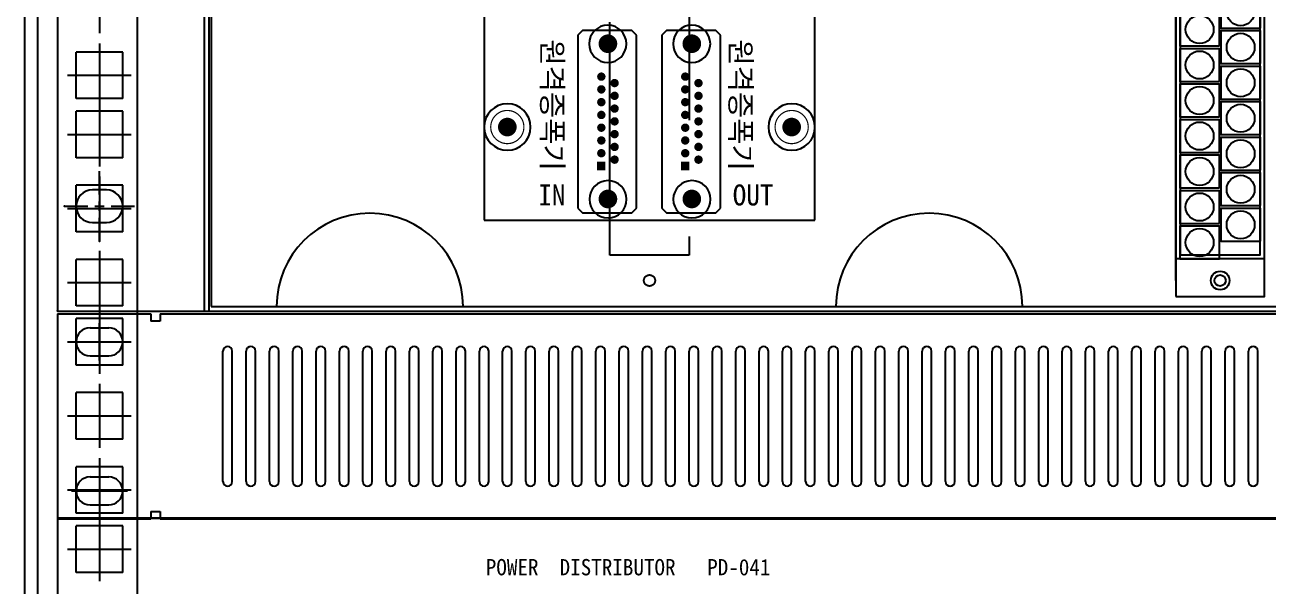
# Model space of a CAD drawing. Header units: millimetres. Extents: x 0 to 841, y 0 to 594.
# Drawn here: x 673.63 to 686.96, y 131.72 to 137.74 of the extents above; entities that cross this region are included whole.
import ezdxf
from ezdxf.enums import TextEntityAlignment as Align

# ---------------------------------------------------------------- set-up
doc = ezdxf.new("R2010")
doc.units = ezdxf.units.MM
doc.header["$LTSCALE"] = 10
for name, pattern in [('H1', [4, 3, -1]), ('HIDDEN', [0.375, 0.25, -0.125]), ('KEEPOUT_00011110', [2, 1, 1])]:
    doc.linetypes.add(name, pattern=pattern)
doc.layers.add('LINE05', color=2, linetype='Continuous')
doc.layers.add('LINE06', color=9, linetype='Continuous')
doc.styles.get("Standard").update_dxf_attribs({"font": 'GulimChe.ttf'})

# ---------------------------------------------------------------- blocks, each defined once
blk = doc.blocks.new('PAD_5')
at = {"const_width": 2}
blk.add_lwpolyline([(0, -1, 1), (0, 1, 1)], format="xyb", close=True, dxfattribs=at)

msp = doc.modelspace()

# ---------------------------------------------------------------- linework, layer by layer
at = {"const_width": 0.0889}
for points in [[(678.759, 136.648, 1), (678.848, 136.648, 1)], [(678.759, 136.648, 1), (678.848, 136.648, 1)], [(681.809, 136.648, 1), (681.898, 136.648, 1)], [(681.809, 136.648, 1), (681.898, 136.648, 1)]]:
    msp.add_lwpolyline(points, format="xyb", close=True, dxfattribs=at)
at = {"layer": 'LINE05'}
msp.add_line((673.628, 123.536), (673.628, 223.661), dxfattribs=at)
at = {"layer": 'LINE06'}
for p, q in [((673.766, 130.211), (673.766, 223.661)), ((674.836, 130.211), (674.836, 223.661)), ((673.978, 143.573), (673.978, 134.673)), ((675.603, 143.573), (675.603, 134.674)), ((675.628, 143.523), (675.628, 134.723)), ((685.974, 135.001), (685.974, 143.246)), ((686.924, 135.001), (686.924, 143.246)), ((678.553, 142.598), (678.553, 135.648)), ((682.103, 135.648), (682.103, 142.598)), ((674.428, 138.341), (674.428, 137.656)), ((679.611, 137.685), (679.561, 137.635)), ((679.561, 137.635), (679.561, 135.778)), ((680.138, 137.685), (679.611, 137.685)), ((680.188, 137.635), (680.138, 137.685)), ((680.188, 135.778), (680.188, 137.635)), ((680.511, 137.685), (680.461, 137.635)), ((680.461, 137.635), (680.461, 135.778)), ((681.038, 137.685), (680.511, 137.685)), ((681.088, 137.635), (681.038, 137.685)), ((681.088, 135.778), (681.088, 137.635)), ((674.428, 137.546), (674.428, 136.861)), ((674.178, 136.953), (674.178, 137.453)), ((674.678, 137.453), (674.178, 137.453)), ((674.678, 136.953), (674.678, 137.453)), ((674.086, 137.203), (674.77, 137.203)), ((674.678, 136.953), (674.178, 136.953)), ((674.428, 136.911), (674.428, 136.226)), ((674.178, 136.318), (674.178, 136.818)), ((674.678, 136.818), (674.178, 136.818)), ((674.678, 136.318), (674.678, 136.818)), ((674.086, 136.568), (674.77, 136.568)), ((674.678, 136.318), (674.178, 136.318)), ((674.428, 135.923), (674.428, 136.173)), ((674.428, 136.116), (674.428, 135.431)), ((674.178, 135.523), (674.178, 136.023)), ((674.678, 136.023), (674.178, 136.023)), ((674.678, 135.523), (674.678, 136.023)), ((674.053, 135.798), (674.303, 135.798)), ((674.086, 135.773), (674.77, 135.773)), ((674.378, 135.798), (674.478, 135.798)), ((674.428, 135.748), (674.428, 135.848)), ((674.553, 135.798), (674.678, 135.798)), ((674.678, 135.798), (674.803, 135.798)), ((679.561, 135.778), (679.611, 135.728)), ((680.138, 135.728), (680.188, 135.778)), ((680.461, 135.778), (680.511, 135.728)), ((681.038, 135.728), (681.088, 135.778)), ((674.428, 135.423), (674.428, 135.673)), ((678.553, 135.648), (682.103, 135.648)), ((679.611, 135.728), (680.138, 135.728)), ((680.511, 135.728), (681.038, 135.728)), ((674.678, 135.523), (674.178, 135.523)), ((674.178, 134.728), (674.178, 135.228)), ((674.678, 135.228), (674.178, 135.228)), ((674.428, 135.321), (674.428, 134.636)), ((674.678, 134.728), (674.678, 135.228)), ((686.924, 135.233), (685.974, 135.233)), ((674.086, 134.978), (674.77, 134.978)), ((674.678, 134.728), (674.178, 134.728)), ((675.628, 134.723), (696.478, 134.723)), ((673.978, 134.673), (698.128, 134.673)), ((673.978, 134.643), (674.978, 134.643)), ((673.978, 134.643), (673.978, 132.443)), ((674.178, 134.093), (674.178, 134.593)), ((674.678, 134.593), (674.178, 134.593)), ((674.428, 134.686), (674.428, 134.001)), ((674.678, 134.093), (674.678, 134.593)), ((674.978, 134.643), (674.978, 134.563)), ((675.078, 134.563), (674.978, 134.563)), ((675.078, 134.643), (675.078, 134.563)), ((675.078, 134.643), (697.028, 134.643)), ((674.328, 134.493), (674.528, 134.493)), ((674.428, 134.143), (674.428, 134.543)), ((674.086, 134.343), (674.77, 134.343)), ((674.128, 134.343), (674.728, 134.343)), ((674.328, 134.193), (674.528, 134.193)), ((675.753, 132.843), (675.753, 134.243)), ((675.853, 132.843), (675.853, 134.243)), ((676.003, 132.843), (676.003, 134.243)), ((676.103, 132.843), (676.103, 134.243)), ((676.253, 132.843), (676.253, 134.243)), ((676.353, 132.843), (676.353, 134.243)), ((676.503, 132.843), (676.503, 134.243)), ((676.603, 132.843), (676.603, 134.243)), ((676.753, 132.843), (676.753, 134.243)), ((676.853, 132.843), (676.853, 134.243)), ((677.003, 132.843), (677.003, 134.243)), ((677.103, 132.843), (677.103, 134.243)), ((677.253, 132.843), (677.253, 134.243)), ((677.353, 132.843), (677.353, 134.243)), ((677.503, 132.843), (677.503, 134.243)), ((677.603, 132.843), (677.603, 134.243)), ((677.753, 132.843), (677.753, 134.243)), ((677.853, 132.843), (677.853, 134.243)), ((678.003, 132.843), (678.003, 134.243)), ((678.103, 132.843), (678.103, 134.243)), ((678.253, 132.843), (678.253, 134.243)), ((678.353, 132.843), (678.353, 134.243)), ((678.503, 132.843), (678.503, 134.243)), ((678.603, 132.843), (678.603, 134.243)), ((678.753, 132.843), (678.753, 134.243)), ((678.853, 132.843), (678.853, 134.243)), ((679.003, 132.843), (679.003, 134.243)), ((679.103, 132.843), (679.103, 134.243)), ((679.253, 132.843), (679.253, 134.243)), ((679.353, 132.843), (679.353, 134.243)), ((679.503, 132.843), (679.503, 134.243)), ((679.603, 132.843), (679.603, 134.243)), ((679.753, 132.843), (679.753, 134.243)), ((679.853, 132.843), (679.853, 134.243)), ((680.003, 132.843), (680.003, 134.243)), ((680.103, 132.843), (680.103, 134.243)), ((680.253, 132.843), (680.253, 134.243)), ((680.353, 132.843), (680.353, 134.243)), ((680.503, 132.843), (680.503, 134.243)), ((680.603, 132.843), (680.603, 134.243)), ((680.753, 132.843), (680.753, 134.243)), ((680.853, 132.843), (680.853, 134.243)), ((681.003, 132.843), (681.003, 134.243)), ((681.103, 132.843), (681.103, 134.243)), ((681.253, 132.843), (681.253, 134.243)), ((681.353, 132.843), (681.353, 134.243)), ((681.503, 132.843), (681.503, 134.243)), ((681.603, 132.843), (681.603, 134.243)), ((681.753, 132.843), (681.753, 134.243)), ((681.853, 132.843), (681.853, 134.243)), ((682.003, 132.843), (682.003, 134.243)), ((682.103, 132.843), (682.103, 134.243)), ((682.253, 132.843), (682.253, 134.243)), ((682.353, 132.843), (682.353, 134.243)), ((682.503, 132.843), (682.503, 134.243)), ((682.603, 132.843), (682.603, 134.243)), ((682.753, 132.843), (682.753, 134.243)), ((682.853, 132.843), (682.853, 134.243)), ((683.003, 132.843), (683.003, 134.243)), ((683.103, 132.843), (683.103, 134.243)), ((683.253, 132.843), (683.253, 134.243)), ((683.353, 132.843), (683.353, 134.243)), ((683.503, 132.843), (683.503, 134.243)), ((683.603, 132.843), (683.603, 134.243)), ((683.753, 132.843), (683.753, 134.243)), ((683.853, 132.843), (683.853, 134.243)), ((684.003, 132.843), (684.003, 134.243)), ((684.103, 132.843), (684.103, 134.243)), ((684.253, 132.843), (684.253, 134.243)), ((684.353, 132.843), (684.353, 134.243)), ((684.503, 132.843), (684.503, 134.243)), ((684.603, 132.843), (684.603, 134.243)), ((684.753, 132.843), (684.753, 134.243)), ((684.853, 132.843), (684.853, 134.243)), ((685.003, 132.843), (685.003, 134.243)), ((685.103, 132.843), (685.103, 134.243)), ((685.253, 132.843), (685.253, 134.243)), ((685.353, 132.843), (685.353, 134.243)), ((685.503, 132.843), (685.503, 134.243)), ((685.603, 132.843), (685.603, 134.243)), ((685.753, 132.843), (685.753, 134.243)), ((685.853, 132.843), (685.853, 134.243)), ((686.003, 132.843), (686.003, 134.243)), ((686.103, 132.843), (686.103, 134.243)), ((686.253, 132.843), (686.253, 134.243)), ((686.353, 132.843), (686.353, 134.243)), ((686.503, 132.843), (686.503, 134.243)), ((686.603, 132.843), (686.603, 134.243)), ((686.753, 132.843), (686.753, 134.243)), ((686.853, 132.843), (686.853, 134.243)), ((674.678, 134.093), (674.178, 134.093)), ((674.428, 133.891), (674.428, 133.206)), ((674.178, 133.298), (674.178, 133.798)), ((674.678, 133.798), (674.178, 133.798)), ((674.678, 133.298), (674.678, 133.798)), ((674.086, 133.548), (674.77, 133.548)), ((674.678, 133.298), (674.178, 133.298)), ((674.428, 133.096), (674.428, 132.411)), ((674.178, 132.503), (674.178, 133.003)), ((674.678, 133.003), (674.178, 133.003)), ((674.678, 132.503), (674.678, 133.003)), ((674.328, 132.893), (674.528, 132.893)), ((674.428, 132.943), (674.428, 132.543)), ((674.086, 132.753), (674.77, 132.753)), ((674.128, 132.743), (674.728, 132.743)), ((674.328, 132.593), (674.528, 132.593)), ((698.128, 132.449), (673.978, 132.449)), ((673.978, 132.449), (698.128, 132.449)), ((673.978, 132.449), (673.978, 123.549)), ((673.978, 132.443), (674.978, 132.443)), ((674.678, 132.503), (674.178, 132.503)), ((674.428, 132.461), (674.428, 131.776)), ((674.978, 132.523), (674.978, 132.443)), ((674.978, 132.523), (675.078, 132.523)), ((675.078, 132.523), (675.078, 132.443)), ((675.078, 132.443), (697.028, 132.443)), ((674.178, 131.868), (674.178, 132.368)), ((674.678, 132.368), (674.178, 132.368)), ((674.678, 131.868), (674.678, 132.368)), ((674.086, 132.118), (674.77, 132.118)), ((674.678, 131.868), (674.178, 131.868))]:
    msp.add_line(p, q, dxfattribs=at)
at = {"layer": 'LINE06', "linetype": 'H1'}
msp.add_line((675.553, 143.573), (675.553, 134.674), dxfattribs=at)
at = {"layer": 'LINE06', "linetype": 'Continuous'}
for p, q in [((674.503, 135.973), (674.353, 135.973)), ((674.353, 135.623), (674.503, 135.623))]:
    msp.add_line(p, q, dxfattribs=at)
at = {"layer": 'LINE06'}
for points in [[(685.974, 134.831), (686.924, 134.831), (686.924, 143.416), (685.974, 143.416)], [(686.024, 142.973), (686.874, 142.973), (686.874, 135.273), (686.024, 135.273)], [(686.883, 137.71), (686.883, 138.061), (686.456, 138.061), (686.456, 137.71)], [(686.443, 137.519), (686.443, 137.87), (686.016, 137.87), (686.016, 137.519)], [(686.883, 137.329), (686.883, 137.68), (686.456, 137.68), (686.456, 137.329)], [(686.443, 137.138), (686.443, 137.489), (686.016, 137.489), (686.016, 137.138)], [(686.883, 136.948), (686.883, 137.299), (686.456, 137.299), (686.456, 136.948)], [(686.443, 136.757), (686.443, 137.108), (686.016, 137.108), (686.016, 136.757)], [(686.883, 136.567), (686.883, 136.918), (686.456, 136.918), (686.456, 136.567)], [(686.443, 136.376), (686.443, 136.727), (686.016, 136.727), (686.016, 136.376)], [(686.883, 136.186), (686.883, 136.537), (686.456, 136.537), (686.456, 136.186)], [(686.443, 135.995), (686.443, 136.346), (686.016, 136.346), (686.016, 135.995)], [(686.883, 135.805), (686.883, 136.156), (686.456, 136.156), (686.456, 135.805)], [(686.443, 135.614), (686.443, 135.965), (686.016, 135.965), (686.016, 135.614)], [(686.883, 135.424), (686.883, 135.775), (686.456, 135.775), (686.456, 135.424)], [(686.443, 135.233), (686.443, 135.584), (686.016, 135.584), (686.016, 135.233)]]:
    msp.add_lwpolyline(points, close=True, dxfattribs=at)
at = {"layer": 'LINE06', "linetype": 'HIDDEN'}
msp.add_lwpolyline([(679.903, 142.973), (680.753, 142.973), (680.753, 135.273), (679.903, 135.273)], close=True, dxfattribs=at)
at = {"layer": 'LINE06'}
for points, const_width in [([(679.561, 137.632, 1), (679.561, 137.639, 1)], 0.00635), ([(679.611, 137.682, 1), (679.611, 137.689, 1)], 0.00635), ([(679.932, 137.542, 1), (679.832, 137.542, 1)], 0.1), ([(679.932, 137.542, 1), (679.832, 137.542, 1)], 0.1), ([(679.932, 137.542, 1), (679.832, 137.542, 1)], 0.1), ([(680.138, 137.682, 1), (680.138, 137.689, 1)], 0.00635), ([(680.188, 137.632, 1), (680.188, 137.639, 1)], 0.00635), ([(680.461, 137.632, 1), (680.461, 137.639, 1)], 0.00635), ([(680.511, 137.682, 1), (680.511, 137.689, 1)], 0.00635), ([(680.832, 137.542, 1), (680.732, 137.542, 1)], 0.1), ([(680.832, 137.542, 1), (680.732, 137.542, 1)], 0.1), ([(680.832, 137.542, 1), (680.732, 137.542, 1)], 0.1), ([(681.038, 137.682, 1), (681.038, 137.689, 1)], 0.00635), ([(681.088, 137.632, 1), (681.088, 137.639, 1)], 0.00635), ([(679.882, 137.504, 1), (679.882, 137.581, 1)], 0.0762), ([(679.882, 137.504, 1), (679.882, 137.581, 1)], 0.0762), ([(680.782, 137.504, 1), (680.782, 137.581, 1)], 0.0762), ([(680.782, 137.504, 1), (680.782, 137.581, 1)], 0.0762), ([(679.834, 137.189, 1), (679.789, 137.189, 1)], 0.045), ([(679.834, 137.189, 1), (679.789, 137.189, 1)], 0.045), ([(679.834, 137.189, 1), (679.789, 137.189, 1)], 0.045), ([(680.734, 137.189, 1), (680.689, 137.189, 1)], 0.045), ([(680.734, 137.189, 1), (680.689, 137.189, 1)], 0.045), ([(680.734, 137.189, 1), (680.689, 137.189, 1)], 0.045), ([(679.834, 137.052, 1), (679.789, 137.052, 1)], 0.045), ([(679.834, 137.052, 1), (679.789, 137.052, 1)], 0.045), ([(679.834, 137.052, 1), (679.789, 137.052, 1)], 0.045), ([(679.811, 137.176, 1), (679.811, 137.201, 1)], 0.025), ([(679.811, 137.176, 1), (679.811, 137.201, 1)], 0.025), ([(679.976, 137.12, 1), (679.931, 137.12, 1)], 0.045), ([(679.976, 137.12, 1), (679.931, 137.12, 1)], 0.045), ([(679.976, 137.12, 1), (679.931, 137.12, 1)], 0.045), ([(679.953, 137.108, 1), (679.953, 137.133, 1)], 0.025), ([(679.953, 137.108, 1), (679.953, 137.133, 1)], 0.025), ([(680.734, 137.052, 1), (680.689, 137.052, 1)], 0.045), ([(680.734, 137.052, 1), (680.689, 137.052, 1)], 0.045), ([(680.734, 137.052, 1), (680.689, 137.052, 1)], 0.045), ([(680.711, 137.176, 1), (680.711, 137.201, 1)], 0.025), ([(680.711, 137.176, 1), (680.711, 137.201, 1)], 0.025), ([(680.876, 137.12, 1), (680.831, 137.12, 1)], 0.045), ([(680.876, 137.12, 1), (680.831, 137.12, 1)], 0.045), ([(680.876, 137.12, 1), (680.831, 137.12, 1)], 0.045), ([(680.853, 137.108, 1), (680.853, 137.133, 1)], 0.025), ([(680.853, 137.108, 1), (680.853, 137.133, 1)], 0.025), ([(679.834, 136.915, 1), (679.789, 136.915, 1)], 0.045), ([(679.834, 136.915, 1), (679.789, 136.915, 1)], 0.045), ([(679.834, 136.915, 1), (679.789, 136.915, 1)], 0.045), ([(679.811, 137.039, 1), (679.811, 137.064, 1)], 0.025), ([(679.811, 137.039, 1), (679.811, 137.064, 1)], 0.025), ([(679.976, 136.983, 1), (679.931, 136.983, 1)], 0.045), ([(679.976, 136.983, 1), (679.931, 136.983, 1)], 0.045), ([(679.976, 136.983, 1), (679.931, 136.983, 1)], 0.045), ([(679.953, 136.971, 1), (679.953, 136.996, 1)], 0.025), ([(679.953, 136.971, 1), (679.953, 136.996, 1)], 0.025), ([(680.734, 136.915, 1), (680.689, 136.915, 1)], 0.045), ([(680.734, 136.915, 1), (680.689, 136.915, 1)], 0.045), ([(680.734, 136.915, 1), (680.689, 136.915, 1)], 0.045), ([(680.711, 137.039, 1), (680.711, 137.064, 1)], 0.025), ([(680.711, 137.039, 1), (680.711, 137.064, 1)], 0.025), ([(680.876, 136.983, 1), (680.831, 136.983, 1)], 0.045), ([(680.876, 136.983, 1), (680.831, 136.983, 1)], 0.045), ([(680.876, 136.983, 1), (680.831, 136.983, 1)], 0.045), ([(680.853, 136.971, 1), (680.853, 136.996, 1)], 0.025), ([(680.853, 136.971, 1), (680.853, 136.996, 1)], 0.025), ([(678.981, 136.648, 1), (678.625, 136.648, 1)], 0.0127), ([(679.811, 136.902, 1), (679.811, 136.927, 1)], 0.025), ([(679.811, 136.902, 1), (679.811, 136.927, 1)], 0.025), ([(679.976, 136.846, 1), (679.931, 136.846, 1)], 0.045), ([(679.976, 136.846, 1), (679.931, 136.846, 1)], 0.045), ([(679.976, 136.846, 1), (679.931, 136.846, 1)], 0.045), ([(679.953, 136.834, 1), (679.953, 136.859, 1)], 0.025), ([(679.953, 136.834, 1), (679.953, 136.859, 1)], 0.025), ([(680.711, 136.902, 1), (680.711, 136.927, 1)], 0.025), ([(680.711, 136.902, 1), (680.711, 136.927, 1)], 0.025), ([(680.876, 136.846, 1), (680.831, 136.846, 1)], 0.045), ([(680.876, 136.846, 1), (680.831, 136.846, 1)], 0.045), ([(680.876, 136.846, 1), (680.831, 136.846, 1)], 0.045), ([(680.853, 136.834, 1), (680.853, 136.859, 1)], 0.025), ([(680.853, 136.834, 1), (680.853, 136.859, 1)], 0.025), ([(682.031, 136.648, 1), (681.675, 136.648, 1)], 0.0127), ([(678.714, 136.648, 1), (678.892, 136.648, 1)], 0.0127), ([(679.834, 136.778, 1), (679.789, 136.778, 1)], 0.045), ([(679.834, 136.778, 1), (679.789, 136.778, 1)], 0.045), ([(679.834, 136.778, 1), (679.789, 136.778, 1)], 0.045), ([(679.811, 136.765, 1), (679.811, 136.79, 1)], 0.025), ([(679.811, 136.765, 1), (679.811, 136.79, 1)], 0.025), ([(679.976, 136.709, 1), (679.931, 136.709, 1)], 0.045), ([(679.976, 136.709, 1), (679.931, 136.709, 1)], 0.045), ([(679.976, 136.709, 1), (679.931, 136.709, 1)], 0.045), ([(679.953, 136.697, 1), (679.953, 136.722, 1)], 0.025), ([(679.953, 136.697, 1), (679.953, 136.722, 1)], 0.025), ([(680.734, 136.778, 1), (680.689, 136.778, 1)], 0.045), ([(680.734, 136.778, 1), (680.689, 136.778, 1)], 0.045), ([(680.734, 136.778, 1), (680.689, 136.778, 1)], 0.045), ([(680.711, 136.765, 1), (680.711, 136.79, 1)], 0.025), ([(680.711, 136.765, 1), (680.711, 136.79, 1)], 0.025), ([(680.876, 136.709, 1), (680.831, 136.709, 1)], 0.045), ([(680.876, 136.709, 1), (680.831, 136.709, 1)], 0.045), ([(680.876, 136.709, 1), (680.831, 136.709, 1)], 0.045), ([(680.853, 136.697, 1), (680.853, 136.722, 1)], 0.025), ([(680.853, 136.697, 1), (680.853, 136.722, 1)], 0.025), ([(681.764, 136.648, 1), (681.942, 136.648, 1)], 0.0127), ([(679.834, 136.641, 1), (679.789, 136.641, 1)], 0.045), ([(679.834, 136.641, 1), (679.789, 136.641, 1)], 0.045), ([(679.834, 136.641, 1), (679.789, 136.641, 1)], 0.045), ([(679.811, 136.628, 1), (679.811, 136.653, 1)], 0.025), ([(679.811, 136.628, 1), (679.811, 136.653, 1)], 0.025), ([(679.976, 136.572, 1), (679.931, 136.572, 1)], 0.045), ([(679.976, 136.572, 1), (679.931, 136.572, 1)], 0.045), ([(679.976, 136.572, 1), (679.931, 136.572, 1)], 0.045), ([(679.953, 136.56, 1), (679.953, 136.585, 1)], 0.025), ([(679.953, 136.56, 1), (679.953, 136.585, 1)], 0.025), ([(680.734, 136.641, 1), (680.689, 136.641, 1)], 0.045), ([(680.734, 136.641, 1), (680.689, 136.641, 1)], 0.045), ([(680.734, 136.641, 1), (680.689, 136.641, 1)], 0.045), ([(680.711, 136.628, 1), (680.711, 136.653, 1)], 0.025), ([(680.711, 136.628, 1), (680.711, 136.653, 1)], 0.025), ([(680.876, 136.572, 1), (680.831, 136.572, 1)], 0.045), ([(680.876, 136.572, 1), (680.831, 136.572, 1)], 0.045), ([(680.876, 136.572, 1), (680.831, 136.572, 1)], 0.045), ([(680.853, 136.56, 1), (680.853, 136.585, 1)], 0.025), ([(680.853, 136.56, 1), (680.853, 136.585, 1)], 0.025), ([(679.834, 136.504, 1), (679.789, 136.504, 1)], 0.045), ([(679.834, 136.504, 1), (679.789, 136.504, 1)], 0.045), ([(679.834, 136.504, 1), (679.789, 136.504, 1)], 0.045), ([(679.811, 136.491, 1), (679.811, 136.516, 1)], 0.025), ([(679.811, 136.491, 1), (679.811, 136.516, 1)], 0.025), ([(679.976, 136.435, 1), (679.931, 136.435, 1)], 0.045), ([(679.976, 136.435, 1), (679.931, 136.435, 1)], 0.045), ([(679.976, 136.435, 1), (679.931, 136.435, 1)], 0.045), ([(679.953, 136.423, 1), (679.953, 136.448, 1)], 0.025), ([(679.953, 136.423, 1), (679.953, 136.448, 1)], 0.025), ([(680.734, 136.504, 1), (680.689, 136.504, 1)], 0.045), ([(680.734, 136.504, 1), (680.689, 136.504, 1)], 0.045), ([(680.734, 136.504, 1), (680.689, 136.504, 1)], 0.045), ([(680.711, 136.491, 1), (680.711, 136.516, 1)], 0.025), ([(680.711, 136.491, 1), (680.711, 136.516, 1)], 0.025), ([(680.876, 136.435, 1), (680.831, 136.435, 1)], 0.045), ([(680.876, 136.435, 1), (680.831, 136.435, 1)], 0.045), ([(680.876, 136.435, 1), (680.831, 136.435, 1)], 0.045), ([(680.853, 136.423, 1), (680.853, 136.448, 1)], 0.025), ([(680.853, 136.423, 1), (680.853, 136.448, 1)], 0.025), ([(679.834, 136.367, 1), (679.789, 136.367, 1)], 0.045), ([(679.834, 136.367, 1), (679.789, 136.367, 1)], 0.045), ([(679.834, 136.367, 1), (679.789, 136.367, 1)], 0.045), ([(679.811, 136.354, 1), (679.811, 136.379, 1)], 0.025), ([(679.811, 136.354, 1), (679.811, 136.379, 1)], 0.025), ([(679.976, 136.298, 1), (679.931, 136.298, 1)], 0.045), ([(679.976, 136.298, 1), (679.931, 136.298, 1)], 0.045), ([(679.976, 136.298, 1), (679.931, 136.298, 1)], 0.045), ([(679.953, 136.286, 1), (679.953, 136.311, 1)], 0.025), ([(679.953, 136.286, 1), (679.953, 136.311, 1)], 0.025), ([(680.734, 136.367, 1), (680.689, 136.367, 1)], 0.045), ([(680.734, 136.367, 1), (680.689, 136.367, 1)], 0.045), ([(680.734, 136.367, 1), (680.689, 136.367, 1)], 0.045), ([(680.711, 136.354, 1), (680.711, 136.379, 1)], 0.025), ([(680.711, 136.354, 1), (680.711, 136.379, 1)], 0.025), ([(680.876, 136.298, 1), (680.831, 136.298, 1)], 0.045), ([(680.876, 136.298, 1), (680.831, 136.298, 1)], 0.045), ([(680.876, 136.298, 1), (680.831, 136.298, 1)], 0.045), ([(680.853, 136.286, 1), (680.853, 136.311, 1)], 0.025), ([(680.853, 136.286, 1), (680.853, 136.311, 1)], 0.025), ([(679.811, 136.217, 1), (679.811, 136.242, 1)], 0.025), ([(679.811, 136.217, 1), (679.811, 136.242, 1)], 0.025), ([(680.711, 136.217, 1), (680.711, 136.242, 1)], 0.025), ([(680.711, 136.217, 1), (680.711, 136.242, 1)], 0.025), ([(679.932, 135.876, 1), (679.832, 135.876, 1)], 0.1), ([(679.932, 135.876, 1), (679.832, 135.876, 1)], 0.1), ([(679.932, 135.876, 1), (679.832, 135.876, 1)], 0.1), ([(679.882, 135.838, 1), (679.882, 135.915, 1)], 0.0762), ([(679.882, 135.838, 1), (679.882, 135.915, 1)], 0.0762), ([(680.832, 135.876, 1), (680.732, 135.876, 1)], 0.1), ([(680.832, 135.876, 1), (680.732, 135.876, 1)], 0.1), ([(680.832, 135.876, 1), (680.732, 135.876, 1)], 0.1), ([(680.782, 135.838, 1), (680.782, 135.915, 1)], 0.0762), ([(680.782, 135.838, 1), (680.782, 135.915, 1)], 0.0762), ([(679.561, 135.775, 1), (679.561, 135.782, 1)], 0.00635), ([(680.188, 135.775, 1), (680.188, 135.782, 1)], 0.00635), ([(680.461, 135.775, 1), (680.461, 135.782, 1)], 0.00635), ([(681.088, 135.775, 1), (681.088, 135.782, 1)], 0.00635), ([(679.611, 135.725, 1), (679.611, 135.732, 1)], 0.00635), ([(680.138, 135.725, 1), (680.138, 135.732, 1)], 0.00635), ([(680.511, 135.725, 1), (680.511, 135.732, 1)], 0.00635), ([(681.038, 135.725, 1), (681.038, 135.732, 1)], 0.00635)]:
    msp.add_lwpolyline(points, format="xyb", close=True, dxfattribs=dict(at, const_width=const_width))
for points, const_width in [([(679.895, 137.542), (679.869, 137.542)], 0.00254), ([(679.895, 137.542), (679.869, 137.542)], 0.00254), ([(679.882, 137.53), (679.882, 137.555)], 0.00254), ([(679.882, 137.53), (679.882, 137.555)], 0.00254), ([(680.795, 137.542), (680.769, 137.542)], 0.00254), ([(680.795, 137.542), (680.769, 137.542)], 0.00254), ([(680.782, 137.53), (680.782, 137.555)], 0.00254), ([(680.782, 137.53), (680.782, 137.555)], 0.00254), ([(679.824, 137.189), (679.798, 137.189)], 0.00254), ([(679.824, 137.189), (679.798, 137.189)], 0.00254), ([(679.811, 137.176), (679.811, 137.202)], 0.00254), ([(679.811, 137.176), (679.811, 137.202)], 0.00254), ([(679.966, 137.12), (679.94, 137.12)], 0.00254), ([(679.966, 137.12), (679.94, 137.12)], 0.00254), ([(679.953, 137.108), (679.953, 137.133)], 0.00254), ([(679.953, 137.108), (679.953, 137.133)], 0.00254), ([(680.724, 137.189), (680.698, 137.189)], 0.00254), ([(680.724, 137.189), (680.698, 137.189)], 0.00254), ([(680.711, 137.176), (680.711, 137.202)], 0.00254), ([(680.711, 137.176), (680.711, 137.202)], 0.00254), ([(680.866, 137.12), (680.84, 137.12)], 0.00254), ([(680.866, 137.12), (680.84, 137.12)], 0.00254), ([(680.853, 137.108), (680.853, 137.133)], 0.00254), ([(680.853, 137.108), (680.853, 137.133)], 0.00254), ([(679.824, 137.052), (679.798, 137.052)], 0.00254), ([(679.824, 137.052), (679.798, 137.052)], 0.00254), ([(679.811, 137.039), (679.811, 137.065)], 0.00254), ([(679.811, 137.039), (679.811, 137.065)], 0.00254), ([(679.966, 136.983), (679.94, 136.983)], 0.00254), ([(679.966, 136.983), (679.94, 136.983)], 0.00254), ([(679.953, 136.971), (679.953, 136.996)], 0.00254), ([(679.953, 136.971), (679.953, 136.996)], 0.00254), ([(680.724, 137.052), (680.698, 137.052)], 0.00254), ([(680.724, 137.052), (680.698, 137.052)], 0.00254), ([(680.711, 137.039), (680.711, 137.065)], 0.00254), ([(680.711, 137.039), (680.711, 137.065)], 0.00254), ([(680.866, 136.983), (680.84, 136.983)], 0.00254), ([(680.866, 136.983), (680.84, 136.983)], 0.00254), ([(680.853, 136.971), (680.853, 136.996)], 0.00254), ([(680.853, 136.971), (680.853, 136.996)], 0.00254), ([(679.824, 136.915), (679.798, 136.915)], 0.00254), ([(679.824, 136.915), (679.798, 136.915)], 0.00254), ([(679.811, 136.902), (679.811, 136.928)], 0.00254), ([(679.811, 136.902), (679.811, 136.928)], 0.00254), ([(679.966, 136.846), (679.94, 136.846)], 0.00254), ([(679.966, 136.846), (679.94, 136.846)], 0.00254), ([(679.953, 136.834), (679.953, 136.859)], 0.00254), ([(679.953, 136.834), (679.953, 136.859)], 0.00254), ([(680.724, 136.915), (680.698, 136.915)], 0.00254), ([(680.724, 136.915), (680.698, 136.915)], 0.00254), ([(680.711, 136.902), (680.711, 136.928)], 0.00254), ([(680.711, 136.902), (680.711, 136.928)], 0.00254), ([(680.866, 136.846), (680.84, 136.846)], 0.00254), ([(680.866, 136.846), (680.84, 136.846)], 0.00254), ([(680.853, 136.834), (680.853, 136.859)], 0.00254), ([(680.853, 136.834), (680.853, 136.859)], 0.00254), ([(679.824, 136.778), (679.798, 136.778)], 0.00254), ([(679.824, 136.778), (679.798, 136.778)], 0.00254), ([(679.811, 136.765), (679.811, 136.791)], 0.00254), ([(679.811, 136.765), (679.811, 136.791)], 0.00254), ([(679.966, 136.709), (679.94, 136.709)], 0.00254), ([(679.966, 136.709), (679.94, 136.709)], 0.00254), ([(679.953, 136.697), (679.953, 136.722)], 0.00254), ([(679.953, 136.697), (679.953, 136.722)], 0.00254), ([(680.724, 136.778), (680.698, 136.778)], 0.00254), ([(680.724, 136.778), (680.698, 136.778)], 0.00254), ([(680.711, 136.765), (680.711, 136.791)], 0.00254), ([(680.711, 136.765), (680.711, 136.791)], 0.00254), ([(680.866, 136.709), (680.84, 136.709)], 0.00254), ([(680.866, 136.709), (680.84, 136.709)], 0.00254), ([(680.853, 136.697), (680.853, 136.722)], 0.00254), ([(680.853, 136.697), (680.853, 136.722)], 0.00254), ([(678.79, 136.648), (678.816, 136.648)], 0.00254), ([(678.79, 136.648), (678.816, 136.648)], 0.00254), ([(678.803, 136.636), (678.803, 136.661)], 0.00254), ([(678.803, 136.636), (678.803, 136.661)], 0.00254), ([(679.824, 136.641), (679.798, 136.641)], 0.00254), ([(679.824, 136.641), (679.798, 136.641)], 0.00254), ([(679.811, 136.628), (679.811, 136.654)], 0.00254), ([(679.811, 136.628), (679.811, 136.654)], 0.00254), ([(679.966, 136.572), (679.94, 136.572)], 0.00254), ([(679.966, 136.572), (679.94, 136.572)], 0.00254), ([(679.953, 136.56), (679.953, 136.585)], 0.00254), ([(679.953, 136.56), (679.953, 136.585)], 0.00254), ([(680.724, 136.641), (680.698, 136.641)], 0.00254), ([(680.724, 136.641), (680.698, 136.641)], 0.00254), ([(680.711, 136.628), (680.711, 136.654)], 0.00254), ([(680.711, 136.628), (680.711, 136.654)], 0.00254), ([(680.866, 136.572), (680.84, 136.572)], 0.00254), ([(680.866, 136.572), (680.84, 136.572)], 0.00254), ([(680.853, 136.56), (680.853, 136.585)], 0.00254), ([(680.853, 136.56), (680.853, 136.585)], 0.00254), ([(681.84, 136.648), (681.866, 136.648)], 0.00254), ([(681.84, 136.648), (681.866, 136.648)], 0.00254), ([(681.853, 136.636), (681.853, 136.661)], 0.00254), ([(681.853, 136.636), (681.853, 136.661)], 0.00254), ([(679.824, 136.504), (679.798, 136.504)], 0.00254), ([(679.824, 136.504), (679.798, 136.504)], 0.00254), ([(679.811, 136.491), (679.811, 136.517)], 0.00254), ([(679.811, 136.491), (679.811, 136.517)], 0.00254), ([(679.966, 136.435), (679.94, 136.435)], 0.00254), ([(679.966, 136.435), (679.94, 136.435)], 0.00254), ([(679.953, 136.423), (679.953, 136.448)], 0.00254), ([(679.953, 136.423), (679.953, 136.448)], 0.00254), ([(680.724, 136.504), (680.698, 136.504)], 0.00254), ([(680.724, 136.504), (680.698, 136.504)], 0.00254), ([(680.711, 136.491), (680.711, 136.517)], 0.00254), ([(680.711, 136.491), (680.711, 136.517)], 0.00254), ([(680.866, 136.435), (680.84, 136.435)], 0.00254), ([(680.866, 136.435), (680.84, 136.435)], 0.00254), ([(680.853, 136.423), (680.853, 136.448)], 0.00254), ([(680.853, 136.423), (680.853, 136.448)], 0.00254), ([(679.811, 136.185), (679.811, 136.275)], 0.09), ([(679.811, 136.185), (679.811, 136.275)], 0.09), ([(679.811, 136.185), (679.811, 136.275)], 0.09), ([(679.824, 136.367), (679.798, 136.367)], 0.00254), ([(679.824, 136.367), (679.798, 136.367)], 0.00254), ([(679.811, 136.354), (679.811, 136.38)], 0.00254), ([(679.811, 136.354), (679.811, 136.38)], 0.00254), ([(679.966, 136.298), (679.94, 136.298)], 0.00254), ([(679.966, 136.298), (679.94, 136.298)], 0.00254), ([(679.953, 136.286), (679.953, 136.311)], 0.00254), ([(679.953, 136.286), (679.953, 136.311)], 0.00254), ([(680.711, 136.185), (680.711, 136.275)], 0.09), ([(680.711, 136.185), (680.711, 136.275)], 0.09), ([(680.711, 136.185), (680.711, 136.275)], 0.09), ([(680.724, 136.367), (680.698, 136.367)], 0.00254), ([(680.724, 136.367), (680.698, 136.367)], 0.00254), ([(680.711, 136.354), (680.711, 136.38)], 0.00254), ([(680.711, 136.354), (680.711, 136.38)], 0.00254), ([(680.866, 136.298), (680.84, 136.298)], 0.00254), ([(680.866, 136.298), (680.84, 136.298)], 0.00254), ([(680.853, 136.286), (680.853, 136.311)], 0.00254), ([(680.853, 136.286), (680.853, 136.311)], 0.00254), ([(679.824, 136.23), (679.798, 136.23)], 0.00254), ([(679.824, 136.23), (679.798, 136.23)], 0.00254), ([(679.811, 136.217), (679.811, 136.243)], 0.00254), ([(679.811, 136.217), (679.811, 136.243)], 0.00254), ([(680.724, 136.23), (680.698, 136.23)], 0.00254), ([(680.724, 136.23), (680.698, 136.23)], 0.00254), ([(680.711, 136.217), (680.711, 136.243)], 0.00254), ([(680.711, 136.217), (680.711, 136.243)], 0.00254), ([(679.895, 135.876), (679.869, 135.876)], 0.00254), ([(679.895, 135.876), (679.869, 135.876)], 0.00254), ([(679.882, 135.864), (679.882, 135.889)], 0.00254), ([(679.882, 135.864), (679.882, 135.889)], 0.00254), ([(680.795, 135.876), (680.769, 135.876)], 0.00254), ([(680.795, 135.876), (680.769, 135.876)], 0.00254), ([(680.782, 135.864), (680.782, 135.889)], 0.00254), ([(680.782, 135.864), (680.782, 135.889)], 0.00254)]:
    msp.add_lwpolyline(points, dxfattribs=dict(at, const_width=const_width))
at = {"layer": 'LINE06', "linetype": 'KEEPOUT_00011110'}
for points in [[(678.554, 136.648, 1), (679.053, 136.648, 1)], [(681.604, 136.648, 1), (682.103, 136.648, 1)]]:
    msp.add_lwpolyline(points, format="xyb", close=True, dxfattribs=at)
at = {"layer": 'LINE06'}
for centre, radius in [((686.669, 137.885), 0.15), ((686.229, 137.695), 0.15), ((686.669, 137.504), 0.15), ((686.229, 137.314), 0.15), ((686.669, 137.123), 0.15), ((686.229, 136.933), 0.15), ((686.669, 136.742), 0.15), ((686.229, 136.552), 0.15), ((686.669, 136.361), 0.15), ((686.229, 136.171), 0.15), ((686.669, 135.98), 0.15), ((686.229, 135.79), 0.15), ((686.669, 135.599), 0.15), ((686.229, 135.409), 0.15), ((686.449, 135.001), 0.1), ((686.449, 135.001), 0.06)]:
    msp.add_circle(centre, radius, dxfattribs=at)
at = {"layer": 'LINE06', "linetype": 'HIDDEN'}
msp.add_circle((680.328, 135.001), 0.06, dxfattribs=at)
at = {"layer": 'LINE06', "linetype": 'KEEPOUT_00011110'}
for centre, start, end in [((679.881, 137.541), 90, 270), ((679.881, 137.541), 270, 90), ((680.781, 137.541), 90, 270), ((680.781, 137.541), 270, 90), ((679.883, 135.873), 90, 270), ((679.883, 135.873), 270, 90), ((680.783, 135.873), 90, 270), ((680.783, 135.873), 270, 90)]:
    msp.add_arc(centre, 0.2, start, end, dxfattribs=at)
at = {"layer": 'LINE06', "linetype": 'Continuous'}
for centre, start, end in [((674.353, 135.798), 90, 270), ((674.503, 135.798), 270, 90)]:
    msp.add_arc(centre, 0.175, start, end, dxfattribs=at)
at = {"layer": 'LINE06'}
for centre, radius, start, end in [((677.328, 134.723), 1, 0, 180), ((683.328, 134.723), 1, 0, 180), ((674.328, 134.343), 0.15, 90, 270), ((674.528, 134.343), 0.15, 270, 90), ((675.803, 134.243), 0.05, 0, 180), ((676.053, 134.243), 0.05, 0, 180), ((676.303, 134.243), 0.05, 0, 180), ((676.553, 134.243), 0.05, 0, 180), ((676.803, 134.243), 0.05, 0, 180), ((677.053, 134.243), 0.05, 0, 180), ((677.303, 134.243), 0.05, 0, 180), ((677.553, 134.243), 0.05, 0, 180), ((677.803, 134.243), 0.05, 0, 180), ((678.053, 134.243), 0.05, 0, 180), ((678.303, 134.243), 0.05, 0, 180), ((678.553, 134.243), 0.05, 0, 180), ((678.803, 134.243), 0.05, 0, 180), ((679.053, 134.243), 0.05, 0, 180), ((679.303, 134.243), 0.05, 0, 180), ((679.553, 134.243), 0.05, 0, 180), ((679.803, 134.243), 0.05, 0, 180), ((680.053, 134.243), 0.05, 0, 180), ((680.303, 134.243), 0.05, 0, 180), ((680.553, 134.243), 0.05, 0, 180), ((680.803, 134.243), 0.05, 0, 180), ((681.053, 134.243), 0.05, 0, 180), ((681.303, 134.243), 0.05, 0, 180), ((681.553, 134.243), 0.05, 0, 180), ((681.803, 134.243), 0.05, 0, 180), ((682.053, 134.243), 0.05, 0, 180), ((682.303, 134.243), 0.05, 0, 180), ((682.553, 134.243), 0.05, 0, 180), ((682.803, 134.243), 0.05, 0, 180), ((683.053, 134.243), 0.05, 0, 180), ((683.303, 134.243), 0.05, 0, 180), ((683.553, 134.243), 0.05, 0, 180), ((683.803, 134.243), 0.05, 0, 180), ((684.053, 134.243), 0.05, 0, 180), ((684.303, 134.243), 0.05, 0, 180), ((684.553, 134.243), 0.05, 0, 180), ((684.803, 134.243), 0.05, 0, 180), ((685.053, 134.243), 0.05, 0, 180), ((685.303, 134.243), 0.05, 0, 180), ((685.553, 134.243), 0.05, 0, 180), ((685.803, 134.243), 0.05, 0, 180), ((686.053, 134.243), 0.05, 0, 180), ((686.303, 134.243), 0.05, 0, 180), ((686.553, 134.243), 0.05, 0, 180), ((686.803, 134.243), 0.05, 0, 180), ((674.328, 132.743), 0.15, 90, 270), ((674.528, 132.743), 0.15, 270, 90), ((675.803, 132.843), 0.05, 180, 0), ((676.053, 132.843), 0.05, 180, 0), ((676.303, 132.843), 0.05, 180, 0), ((676.553, 132.843), 0.05, 180, 0), ((676.803, 132.843), 0.05, 180, 0), ((677.053, 132.843), 0.05, 180, 0), ((677.303, 132.843), 0.05, 180, 0), ((677.553, 132.843), 0.05, 180, 0), ((677.803, 132.843), 0.05, 180, 0), ((678.053, 132.843), 0.05, 180, 0), ((678.303, 132.843), 0.05, 180, 0), ((678.553, 132.843), 0.05, 180, 0), ((678.803, 132.843), 0.05, 180, 0), ((679.053, 132.843), 0.05, 180, 0), ((679.303, 132.843), 0.05, 180, 0), ((679.553, 132.843), 0.05, 180, 0), ((679.803, 132.843), 0.05, 180, 0), ((680.053, 132.843), 0.05, 180, 0), ((680.303, 132.843), 0.05, 180, 0), ((680.553, 132.843), 0.05, 180, 0), ((680.803, 132.843), 0.05, 180, 0), ((681.053, 132.843), 0.05, 180, 0), ((681.303, 132.843), 0.05, 180, 0), ((681.553, 132.843), 0.05, 180, 0), ((681.803, 132.843), 0.05, 180, 0), ((682.053, 132.843), 0.05, 180, 0), ((682.303, 132.843), 0.05, 180, 0), ((682.553, 132.843), 0.05, 180, 0), ((682.803, 132.843), 0.05, 180, 0), ((683.053, 132.843), 0.05, 180, 0), ((683.303, 132.843), 0.05, 180, 0), ((683.553, 132.843), 0.05, 180, 0), ((683.803, 132.843), 0.05, 180, 0), ((684.053, 132.843), 0.05, 180, 0), ((684.303, 132.843), 0.05, 180, 0), ((684.553, 132.843), 0.05, 180, 0), ((684.803, 132.843), 0.05, 180, 0), ((685.053, 132.843), 0.05, 180, 0), ((685.303, 132.843), 0.05, 180, 0), ((685.553, 132.843), 0.05, 180, 0), ((685.803, 132.843), 0.05, 180, 0), ((686.053, 132.843), 0.05, 180, 0), ((686.303, 132.843), 0.05, 180, 0), ((686.553, 132.843), 0.05, 180, 0), ((686.803, 132.843), 0.05, 180, 0)]:
    msp.add_arc(centre, radius, start, end, dxfattribs=at)
at = {"layer": 'LINE06', "linetype": 'ByBlock'}
for p in [(674.053, 135.798), (674.428, 135.423), (673.978, 134.674)]:
    msp.add_point(p, dxfattribs=at)

# ---------------------------------------------------------------- block references
at = {"layer": 'LINE06', "xscale": 0.04999999999995453, "yscale": 0.04999999999995453, "zscale": 0.04999999999995453}
for p in [(678.803, 136.648), (678.803, 136.648), (678.803, 136.648), (681.853, 136.648), (681.853, 136.648), (681.853, 136.648)]:
    msp.add_blockref('PAD_5', p, dxfattribs=at)

# ---------------------------------------------------------------- texts
at = {"layer": 'LINE06'}
for p in [(679.286, 136.884), (681.307, 136.884)]:
    msp.add_text('원격증폭기', height=0.225, rotation=270, dxfattribs=at).set_placement(p, align=Align.MIDDLE_CENTER)
for s, p in [('IN', (679.281, 135.919)), ('OUT', (681.439, 135.919))]:
    msp.add_text(s, height=0.225, dxfattribs=at).set_placement(p, align=Align.MIDDLE_CENTER)
msp.add_text('POWER  DISTRIBUTOR   PD-041', height=0.175, dxfattribs=at).set_placement((678.572, 131.837))

doc.saveas('drawing.dxf')
